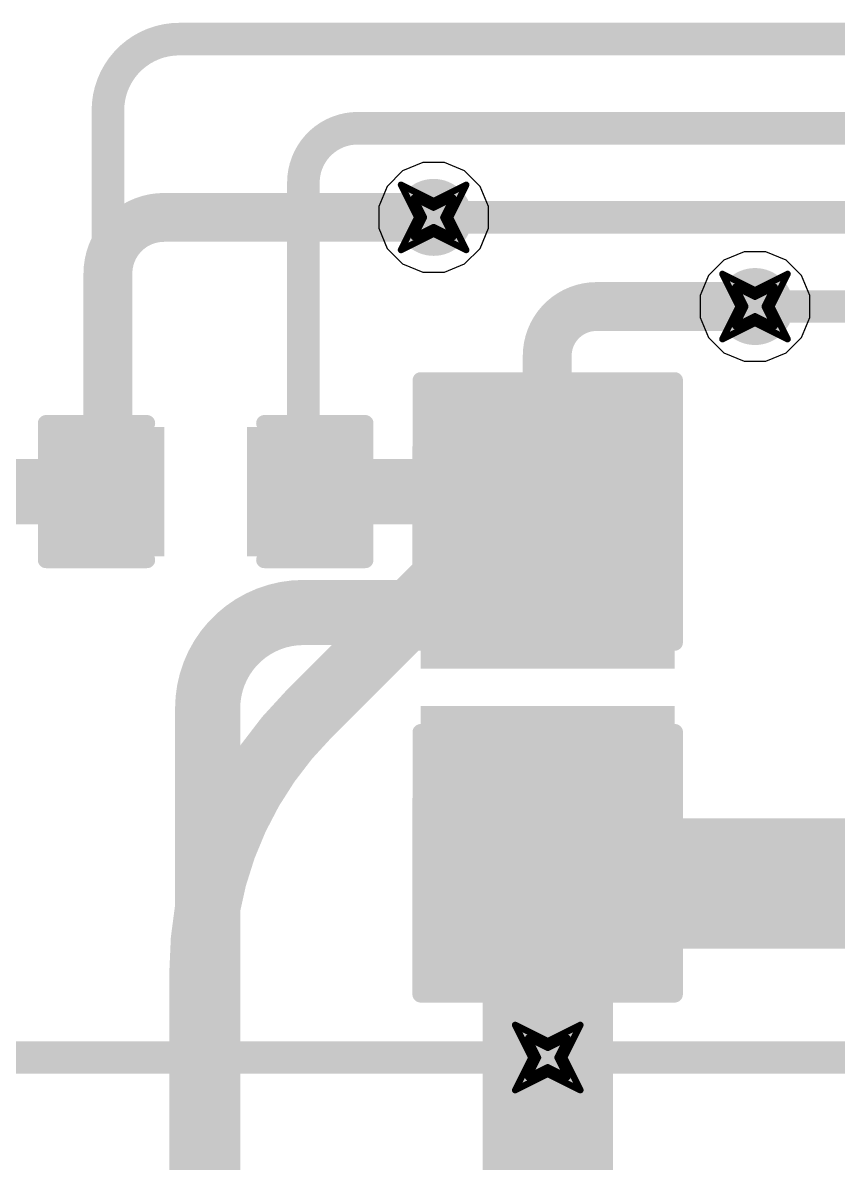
# Model space of a CAD drawing. Header units: inches. Extents: x -2 to 5376, y -4 to 5426.
# Drawn here: x 3.69 to 10.05, y 33.72 to 42.61 of the extents above; entities that cross this region are included whole.
import ezdxf

# ---------------------------------------------------------------- set-up
doc = ezdxf.new("R2010")
doc.units = ezdxf.units.IN
for name, color, linetype in [('Bottom Layer', 5, 'Continuous'), ('Bottom Overlay', 54, 'Continuous'), ('Bottom Paste', 16, 'Continuous'), ('Bottom Solder', 6, 'Continuous'), ('Drill Drawing', 1, 'Continuous'), ('Layer 1', 16, 'Continuous'), ('Layer 2', 76, 'Continuous'), ('Top Layer', 1, 'Continuous'), ('Top Overlay', 2, 'Continuous'), ('Top Paste', 8, 'Continuous'), ('Top Solder', 216, 'Continuous'), ('Via Holes', 16, 'Continuous')]:
    doc.layers.add(name, color=color, linetype=linetype)

# ---------------------------------------------------------------- blocks, each defined once
blk = doc.blocks.new('C___1206_317')
at = {"layer": 'Top Layer'}
for points in [[(-2.032, 0.889), (-0.508, 0.889), (-0.508, -0.889), (-2.032, -0.889)], [(0.508, 0.889), (2.032, 0.889), (2.032, -0.889), (0.508, -0.889)]]:
    blk.add_hatch(color=1, dxfattribs=at).paths.add_polyline_path(points)
at = {"layer": 'Top Paste'}
for points in [[(-2.032, 0.889), (-0.508, 0.889), (-0.508, -0.889), (-2.032, -0.889)], [(0.508, 0.889), (2.032, 0.889), (2.032, -0.889), (0.508, -0.889)]]:
    blk.add_hatch(color=8, dxfattribs=at).paths.add_polyline_path(points)
at = {"layer": 'Top Solder'}
for points in [[(-2.1336, 0.9906), (-0.4064, 0.9906), (-0.4064, -0.9906), (-2.1336, -0.9906)], [(0.4064, 0.9906), (2.1336, 0.9906), (2.1336, -0.9906), (0.4064, -0.9906)]]:
    blk.add_hatch(color=216, dxfattribs=at).paths.add_polyline_path(points)
at = {"layer": 'Top Overlay'}
for points in [[(-2.1336, 0.9906, 0.127, 0.127, 0), (-2.1336, -0.9906, 0.127, 0.127, 0)], [(-0.6096, 0.9906, 0.127, 0.127, 0), (-2.1336, 0.9906, 0.127, 0.127, 0)], [(2.1336, 0.9906, 0.127, 0.127, 0), (0.6096, 0.9906, 0.127, 0.127, 0)], [(2.1336, 0.9906, 0.127, 0.127, 0), (2.1336, -0.9906, 0.127, 0.127, 0)], [(-0.6096, -0.9906, 0.127, 0.127, 0), (-2.1336, -0.9906, 0.127, 0.127, 0)], [(0.6096, -0.9906, 0.127, 0.127, 0), (2.1336, -0.9906, 0.127, 0.127, 0)]]:
    blk.add_lwpolyline(points, format="xyseb", dxfattribs=at)
for points in [[(-2.1654, 0.9906, 0.0635, 0.0635, 1), (-2.1019, 0.9906, 0.0635, 0.0635, 1)], [(-2.1654, 0.9906, 0.0635, 0.0635, 1), (-2.1019, 0.9906, 0.0635, 0.0635, 1)], [(-0.6414, 0.9906, 0.0635, 0.0635, 1), (-0.5779, 0.9906, 0.0635, 0.0635, 1)], [(0.5778, 0.9906, 0.0635, 0.0635, 1), (0.6413, 0.9906, 0.0635, 0.0635, 1)], [(2.1018, 0.9906, 0.0635, 0.0635, 1), (2.1653, 0.9906, 0.0635, 0.0635, 1)], [(2.1018, 0.9906, 0.0635, 0.0635, 1), (2.1653, 0.9906, 0.0635, 0.0635, 1)], [(-2.1654, -0.9906, 0.0635, 0.0635, 1), (-2.1019, -0.9906, 0.0635, 0.0635, 1)], [(-2.1654, -0.9906, 0.0635, 0.0635, 1), (-2.1019, -0.9906, 0.0635, 0.0635, 1)], [(-0.6414, -0.9906, 0.0635, 0.0635, 1), (-0.5779, -0.9906, 0.0635, 0.0635, 1)], [(0.5778, -0.9906, 0.0635, 0.0635, 1), (0.6413, -0.9906, 0.0635, 0.0635, 1)], [(2.1018, -0.9906, 0.0635, 0.0635, 1), (2.1653, -0.9906, 0.0635, 0.0635, 1)], [(2.1018, -0.9906, 0.0635, 0.0635, 1), (2.1653, -0.9906, 0.0635, 0.0635, 1)]]:
    blk.add_lwpolyline(points, format="xyseb", close=True, dxfattribs=at)
blk = doc.blocks.new('C___0603_318')
at = {"layer": 'Top Layer'}
for points in [[(-0.381, 0.4445), (-0.381, -0.4445), (-1.143, -0.4445), (-1.143, 0.4445)], [(1.143, 0.4445), (1.143, -0.4445), (0.381, -0.4445), (0.381, 0.4445)]]:
    blk.add_hatch(color=1, dxfattribs=at).paths.add_polyline_path(points)
at = {"layer": 'Top Paste'}
for points in [[(-0.381, 0.4445), (-0.381, -0.4445), (-1.143, -0.4445), (-1.143, 0.4445)], [(1.143, 0.4445), (1.143, -0.4445), (0.381, -0.4445), (0.381, 0.4445)]]:
    blk.add_hatch(color=8, dxfattribs=at).paths.add_polyline_path(points)
at = {"layer": 'Top Solder'}
for points in [[(-0.321, 0.5045), (-0.321, -0.5045), (-1.203, -0.5045), (-1.203, 0.5045)], [(1.203, 0.5045), (1.203, -0.5045), (0.321, -0.5045), (0.321, 0.5045)]]:
    blk.add_hatch(color=216, dxfattribs=at).paths.add_polyline_path(points)
at = {"layer": 'Top Overlay'}
for points in [[(-0.4572, 0.5334, 0.127, 0.127, 0), (-1.2446, 0.5334, 0.127, 0.127, 0)], [(-1.2446, 0.5334, 0.127, 0.127, 0), (-1.2446, -0.5334, 0.127, 0.127, 0)], [(1.2446, 0.5334, 0.127, 0.127, 0), (0.4572, 0.5334, 0.127, 0.127, 0)], [(1.2446, 0.5334, 0.127, 0.127, 0), (1.2446, -0.5334, 0.127, 0.127, 0)], [(-0.4572, -0.5334, 0.127, 0.127, 0), (-1.2446, -0.5334, 0.127, 0.127, 0)], [(1.2446, -0.5334, 0.127, 0.127, 0), (0.4572, -0.5334, 0.127, 0.127, 0)]]:
    blk.add_lwpolyline(points, format="xyseb", dxfattribs=at)
for points in [[(-1.2764, 0.5334, 0.0635, 0.0635, 1), (-1.2129, 0.5334, 0.0635, 0.0635, 1)], [(-1.2764, 0.5334, 0.0635, 0.0635, 1), (-1.2129, 0.5334, 0.0635, 0.0635, 1)], [(-0.489, 0.5334, 0.0635, 0.0635, 1), (-0.4255, 0.5334, 0.0635, 0.0635, 1)], [(0.4254, 0.5334, 0.0635, 0.0635, 1), (0.4889, 0.5334, 0.0635, 0.0635, 1)], [(1.2128, 0.5334, 0.0635, 0.0635, 1), (1.2764, 0.5334, 0.0635, 0.0635, 1)], [(1.2128, 0.5334, 0.0635, 0.0635, 1), (1.2764, 0.5334, 0.0635, 0.0635, 1)], [(-1.2764, -0.5334, 0.0635, 0.0635, 1), (-1.2129, -0.5334, 0.0635, 0.0635, 1)], [(-1.2764, -0.5334, 0.0635, 0.0635, 1), (-1.2129, -0.5334, 0.0635, 0.0635, 1)], [(-0.489, -0.5334, 0.0635, 0.0635, 1), (-0.4255, -0.5334, 0.0635, 0.0635, 1)], [(0.4254, -0.5334, 0.0635, 0.0635, 1), (0.4889, -0.5334, 0.0635, 0.0635, 1)], [(1.2128, -0.5334, 0.0635, 0.0635, 1), (1.2764, -0.5334, 0.0635, 0.0635, 1)], [(1.2128, -0.5334, 0.0635, 0.0635, 1), (1.2764, -0.5334, 0.0635, 0.0635, 1)]]:
    blk.add_lwpolyline(points, format="xyseb", close=True, dxfattribs=at)
blk = doc.blocks.new('C___1206_B_320')
at = {"layer": 'Bottom Layer'}
for points in [[(-2.032, 0.889), (-0.508, 0.889), (-0.508, -0.889), (-2.032, -0.889)], [(0.508, 0.889), (2.032, 0.889), (2.032, -0.889), (0.508, -0.889)]]:
    blk.add_hatch(color=5, dxfattribs=at).paths.add_polyline_path(points)
at = {"layer": 'Bottom Paste'}
for points in [[(-2.032, 0.889), (-0.508, 0.889), (-0.508, -0.889), (-2.032, -0.889)], [(0.508, 0.889), (2.032, 0.889), (2.032, -0.889), (0.508, -0.889)]]:
    blk.add_hatch(color=16, dxfattribs=at).paths.add_polyline_path(points)
at = {"layer": 'Bottom Solder'}
for points in [[(-2.1336, 0.9906), (-0.4064, 0.9906), (-0.4064, -0.9906), (-2.1336, -0.9906)], [(0.4064, 0.9906), (2.1336, 0.9906), (2.1336, -0.9906), (0.4064, -0.9906)]]:
    blk.add_hatch(color=6, dxfattribs=at).paths.add_polyline_path(points)
at = {"layer": 'Bottom Overlay'}
for points in [[(-2.1336, 0.9906, 0.127, 0.127, 0), (-2.1336, -0.9906, 0.127, 0.127, 0)], [(-2.1336, 0.9906, 0.127, 0.127, 0), (-0.6096, 0.9906, 0.127, 0.127, 0)], [(0.6096, 0.9906, 0.127, 0.127, 0), (2.1336, 0.9906, 0.127, 0.127, 0)], [(2.1336, 0.9906, 0.127, 0.127, 0), (2.1336, -0.9906, 0.127, 0.127, 0)], [(-2.1336, -0.9906, 0.127, 0.127, 0), (-0.6096, -0.9906, 0.127, 0.127, 0)], [(0.6096, -0.9906, 0.127, 0.127, 0), (2.1336, -0.9906, 0.127, 0.127, 0)]]:
    blk.add_lwpolyline(points, format="xyseb", dxfattribs=at)
for points in [[(-2.1653, 0.9906, 0.0635, 0.0635, 1), (-2.1018, 0.9906, 0.0635, 0.0635, 1)], [(-2.1653, 0.9906, 0.0635, 0.0635, 1), (-2.1018, 0.9906, 0.0635, 0.0635, 1)], [(-0.6414, 0.9906, 0.0635, 0.0635, 1), (-0.5779, 0.9906, 0.0635, 0.0635, 1)], [(0.5778, 0.9906, 0.0635, 0.0635, 1), (0.6413, 0.9906, 0.0635, 0.0635, 1)], [(2.1018, 0.9906, 0.0635, 0.0635, 1), (2.1653, 0.9906, 0.0635, 0.0635, 1)], [(2.1018, 0.9906, 0.0635, 0.0635, 1), (2.1653, 0.9906, 0.0635, 0.0635, 1)], [(-2.1653, -0.9906, 0.0635, 0.0635, 1), (-2.1018, -0.9906, 0.0635, 0.0635, 1)], [(-2.1653, -0.9906, 0.0635, 0.0635, 1), (-2.1018, -0.9906, 0.0635, 0.0635, 1)], [(-0.6414, -0.9906, 0.0635, 0.0635, 1), (-0.5779, -0.9906, 0.0635, 0.0635, 1)], [(0.5778, -0.9906, 0.0635, 0.0635, 1), (0.6413, -0.9906, 0.0635, 0.0635, 1)], [(2.1018, -0.9906, 0.0635, 0.0635, 1), (2.1653, -0.9906, 0.0635, 0.0635, 1)], [(2.1018, -0.9906, 0.0635, 0.0635, 1), (2.1653, -0.9906, 0.0635, 0.0635, 1)]]:
    blk.add_lwpolyline(points, format="xyseb", close=True, dxfattribs=at)
blk = doc.blocks.new('C___0603_B_321')
at = {"layer": 'Bottom Layer'}
for points in [[(-1.143, -0.4445), (-1.143, 0.4445), (-0.381, 0.4445), (-0.381, -0.4445)], [(0.381, -0.4445), (0.381, 0.4445), (1.143, 0.4445), (1.143, -0.4445)]]:
    blk.add_hatch(color=5, dxfattribs=at).paths.add_polyline_path(points)
at = {"layer": 'Bottom Paste'}
for points in [[(-1.143, -0.4445), (-1.143, 0.4445), (-0.381, 0.4445), (-0.381, -0.4445)], [(0.381, -0.4445), (0.381, 0.4445), (1.143, 0.4445), (1.143, -0.4445)]]:
    blk.add_hatch(color=16, dxfattribs=at).paths.add_polyline_path(points)
at = {"layer": 'Bottom Solder'}
for points in [[(-1.203, -0.5045), (-1.203, 0.5045), (-0.321, 0.5045), (-0.321, -0.5045)], [(0.321, -0.5045), (0.321, 0.5045), (1.203, 0.5045), (1.203, -0.5045)]]:
    blk.add_hatch(color=6, dxfattribs=at).paths.add_polyline_path(points)
at = {"layer": 'Bottom Overlay'}
for points in [[(-1.2446, 0.5334, 0.127, 0.127, 0), (-1.2446, -0.5334, 0.127, 0.127, 0)], [(-0.4572, 0.5334, 0.127, 0.127, 0), (-1.2446, 0.5334, 0.127, 0.127, 0)], [(1.2446, 0.5334, 0.127, 0.127, 0), (0.4572, 0.5334, 0.127, 0.127, 0)], [(1.2446, 0.5334, 0.127, 0.127, 0), (1.2446, -0.5334, 0.127, 0.127, 0)], [(-0.4572, -0.5334, 0.127, 0.127, 0), (-1.2446, -0.5334, 0.127, 0.127, 0)], [(1.2446, -0.5334, 0.127, 0.127, 0), (0.4572, -0.5334, 0.127, 0.127, 0)]]:
    blk.add_lwpolyline(points, format="xyseb", dxfattribs=at)
for points in [[(-1.2764, 0.5334, 0.0635, 0.0635, 1), (-1.2128, 0.5334, 0.0635, 0.0635, 1)], [(-1.2764, 0.5334, 0.0635, 0.0635, 1), (-1.2128, 0.5334, 0.0635, 0.0635, 1)], [(-0.4889, 0.5334, 0.0635, 0.0635, 1), (-0.4254, 0.5334, 0.0635, 0.0635, 1)], [(0.4254, 0.5334, 0.0635, 0.0635, 1), (0.4889, 0.5334, 0.0635, 0.0635, 1)], [(1.2128, 0.5334, 0.0635, 0.0635, 1), (1.2764, 0.5334, 0.0635, 0.0635, 1)], [(1.2128, 0.5334, 0.0635, 0.0635, 1), (1.2764, 0.5334, 0.0635, 0.0635, 1)], [(-1.2764, -0.5334, 0.0635, 0.0635, 1), (-1.2128, -0.5334, 0.0635, 0.0635, 1)], [(-1.2764, -0.5334, 0.0635, 0.0635, 1), (-1.2128, -0.5334, 0.0635, 0.0635, 1)], [(-0.4889, -0.5334, 0.0635, 0.0635, 1), (-0.4254, -0.5334, 0.0635, 0.0635, 1)], [(0.4254, -0.5334, 0.0635, 0.0635, 1), (0.4889, -0.5334, 0.0635, 0.0635, 1)], [(1.2128, -0.5334, 0.0635, 0.0635, 1), (1.2764, -0.5334, 0.0635, 0.0635, 1)], [(1.2128, -0.5334, 0.0635, 0.0635, 1), (1.2764, -0.5334, 0.0635, 0.0635, 1)]]:
    blk.add_lwpolyline(points, format="xyseb", close=True, dxfattribs=at)

msp = doc.modelspace()

# ---------------------------------------------------------------- hatches: boundary and pattern name
at = {"layer": 'Bottom Layer'}
h = msp.add_hatch(color=5, dxfattribs=at)
edge = h.paths.add_edge_path()
edge.add_arc((6.8925, 41.0944), 0.3, 0, 360)
h = msp.add_hatch(color=5, dxfattribs=at)
edge = h.paths.add_edge_path()
edge.add_arc((9.398, 40.3994), 0.3, 0, 360)
h = msp.add_hatch(color=5, dxfattribs=at)
edge = h.paths.add_edge_path()
edge.add_arc((7.7823, 34.544), 0.3, 0, 360)
at = {"layer": 'Layer 1'}
h = msp.add_hatch(color=16, dxfattribs=at)
edge = h.paths.add_edge_path()
edge.add_arc((6.8925, 41.0944), 0.3, 0, 360)
h = msp.add_hatch(color=16, dxfattribs=at)
edge = h.paths.add_edge_path()
edge.add_arc((9.398, 40.3994), 0.3, 0, 360)
h = msp.add_hatch(color=16, dxfattribs=at)
edge = h.paths.add_edge_path()
edge.add_arc((7.7823, 34.544), 0.3, 0, 360)
at = {"layer": 'Layer 2'}
h = msp.add_hatch(color=76, dxfattribs=at)
edge = h.paths.add_edge_path()
edge.add_arc((6.8925, 41.0944), 0.3, 0, 360)
h = msp.add_hatch(color=76, dxfattribs=at)
edge = h.paths.add_edge_path()
edge.add_arc((9.398, 40.3994), 0.3, 0, 360)
h = msp.add_hatch(color=76, dxfattribs=at)
edge = h.paths.add_edge_path()
edge.add_arc((7.7823, 34.544), 0.3, 0, 360)
at = {"layer": 'Top Layer'}
h = msp.add_hatch(color=1, dxfattribs=at)
edge = h.paths.add_edge_path()
edge.add_arc((6.8925, 41.0944), 0.3, 0, 360)
h = msp.add_hatch(color=1, dxfattribs=at)
edge = h.paths.add_edge_path()
edge.add_arc((9.398, 40.3994), 0.3, 0, 360)
h = msp.add_hatch(color=1, dxfattribs=at)
edge = h.paths.add_edge_path()
edge.add_arc((7.7823, 34.544), 0.3, 0, 360)
at = {"layer": 'Via Holes'}
h = msp.add_hatch(color=7, dxfattribs=at)
edge = h.paths.add_edge_path()
edge.add_arc((6.8925, 41.0944), 0.15, 0, 360)
h = msp.add_hatch(color=7, dxfattribs=at)
edge = h.paths.add_edge_path()
edge.add_arc((9.398, 40.3994), 0.15, 0, 360)
h = msp.add_hatch(color=7, dxfattribs=at)
edge = h.paths.add_edge_path()
edge.add_arc((7.7823, 34.544), 0.15, 0, 360)

# ---------------------------------------------------------------- linework, layer by layer
at = {"layer": 'Bottom Layer'}
for points in [[(4.3533, 41.9286, 0.254, 0.254, -0.414214), (4.9092, 42.4845, 0.254, 0.254, 0)], [(4.9092, 42.4845, 0.254, 0.254, 0), (32.1744, 42.4845, 0.254, 0.254, 0)], [(4.3533, 38.9564, 0.254, 0.254, 0), (4.3533, 41.9286, 0.254, 0.254, 0)], [(5.8773, 41.366, 0.254, 0.254, -0.414214), (6.3007, 41.7895, 0.254, 0.254, 0)], [(6.3007, 41.7895, 0.254, 0.254, 0), (31.6456, 41.7895, 0.254, 0.254, 0)], [(5.8773, 38.9564, 0.254, 0.254, 0), (5.8773, 41.366, 0.254, 0.254, 0)], [(6.8925, 41.0944, 0.254, 0.254, 0), (31.0352, 41.0944, 0.254, 0.254, 0)], [(9.398, 40.3994, 0.254, 0.254, 0), (30.4962, 40.3994, 0.254, 0.254, 0)], [(5.8773, 38.9564, 0.508, 0.508, 0), (7.7571, 38.9564, 0.508, 0.508, 0)], [(2.4017, 38.9562, 0.508, 0.508, 0), (4.3531, 38.9562, 0.508, 0.508, 0)], [(4.3531, 38.9562, 0.254, 0.254, 0), (4.3533, 38.9564, 0.254, 0.254, 0)], [(7.7571, 38.9564, 0.254, 0.254, -0.016361), (7.7815, 38.9572, 0.254, 0.254, 0)], [(7.4456, 38.7757, 0.254, 0.254, 0), (7.518, 38.8481, 0.254, 0.254, 0)], [(7.518, 38.8481, 0.254, 0.254, 0), (7.5181, 38.8482, 0.254, 0.254, 0)], [(7.518, 38.8481, 0.254, 0.254, -0.000132), (7.5181, 38.8482, 0.254, 0.254, 0)], [(7.7815, 38.4399, 0.254, 0.254, -0.414214), (7.3555, 38.0139, 0.254, 0.254, 0)], [(5.1309, 37.2676, 0.508, 0.508, -0.414214), (5.8773, 38.0139, 0.508, 0.508, 0)], [(5.8773, 38.0139, 0.508, 0.508, 0), (7.3555, 38.0139, 0.508, 0.508, 0)], [(5.1309, 28.5348, 0.508, 0.508, 0), (5.1309, 37.2676, 0.508, 0.508, 0)], [(7.7815, 35.8999, 1.016, 1.016, 0), (12.1175, 35.8999, 1.016, 1.016, 0)], [(7.7823, 34.544, 1.016, 1.016, 0), (7.7823, 35.8991, 1.016, 1.016, 0)], [(7.7823, 32.5874, 1.016, 1.016, 0), (7.7823, 34.544, 1.016, 1.016, 0)]]:
    msp.add_lwpolyline(points, format="xyseb", dxfattribs=at)
for points in [[(4.8457, 42.4845, 0.127, 0.127, 1), (4.9727, 42.4845, 0.127, 0.127, 1)], [(4.8457, 42.4845, 0.127, 0.127, 1), (4.9727, 42.4845, 0.127, 0.127, 1)], [(4.2898, 41.9286, 0.127, 0.127, 1), (4.4168, 41.9286, 0.127, 0.127, 1)], [(4.2898, 41.9286, 0.127, 0.127, 1), (4.4168, 41.9286, 0.127, 0.127, 1)], [(6.2372, 41.7895, 0.127, 0.127, 1), (6.3642, 41.7895, 0.127, 0.127, 1)], [(6.2372, 41.7895, 0.127, 0.127, 1), (6.3642, 41.7895, 0.127, 0.127, 1)], [(5.8138, 41.366, 0.127, 0.127, 1), (5.9408, 41.366, 0.127, 0.127, 1)], [(5.8138, 41.366, 0.127, 0.127, 1), (5.9408, 41.366, 0.127, 0.127, 1)], [(6.829, 41.0944, 0.127, 0.127, 1), (6.956, 41.0944, 0.127, 0.127, 1)], [(9.3345, 40.3994, 0.127, 0.127, 1), (9.4615, 40.3994, 0.127, 0.127, 1)], [(5.7503, 38.9564, 0.254, 0.254, 1), (6.0043, 38.9564, 0.254, 0.254, 1)], [(7.6301, 38.9564, 0.254, 0.254, 1), (7.8841, 38.9564, 0.254, 0.254, 1)], [(4.2261, 38.9562, 0.254, 0.254, 1), (4.4801, 38.9562, 0.254, 0.254, 1)], [(4.2896, 38.9562, 0.127, 0.127, 1), (4.4166, 38.9562, 0.127, 0.127, 1)], [(4.2898, 38.9564, 0.127, 0.127, 1), (4.4168, 38.9564, 0.127, 0.127, 1)], [(4.2898, 38.9564, 0.127, 0.127, 1), (4.4168, 38.9564, 0.127, 0.127, 1)], [(5.8138, 38.9564, 0.127, 0.127, 1), (5.9408, 38.9564, 0.127, 0.127, 1)], [(7.6936, 38.9564, 0.127, 0.127, 1), (7.8206, 38.9564, 0.127, 0.127, 1)], [(7.718, 38.9572, 0.127, 0.127, 1), (7.845, 38.9572, 0.127, 0.127, 1)], [(7.4545, 38.8481, 0.127, 0.127, 1), (7.5815, 38.8481, 0.127, 0.127, 1)], [(7.4545, 38.8481, 0.127, 0.127, 1), (7.5815, 38.8481, 0.127, 0.127, 1)], [(7.4545, 38.8481, 0.127, 0.127, 1), (7.5815, 38.8481, 0.127, 0.127, 1)], [(7.4546, 38.8482, 0.127, 0.127, 1), (7.5816, 38.8482, 0.127, 0.127, 1)], [(7.4546, 38.8482, 0.127, 0.127, 1), (7.5816, 38.8482, 0.127, 0.127, 1)], [(7.3821, 38.7757, 0.127, 0.127, 1), (7.5091, 38.7757, 0.127, 0.127, 1)], [(7.718, 38.4399, 0.127, 0.127, 1), (7.845, 38.4399, 0.127, 0.127, 1)], [(5.7503, 38.0139, 0.254, 0.254, 1), (6.0043, 38.0139, 0.254, 0.254, 1)], [(5.7503, 38.0139, 0.254, 0.254, 1), (6.0043, 38.0139, 0.254, 0.254, 1)], [(7.2285, 38.0139, 0.254, 0.254, 1), (7.4825, 38.0139, 0.254, 0.254, 1)], [(7.292, 38.0139, 0.127, 0.127, 1), (7.419, 38.0139, 0.127, 0.127, 1)], [(5.0039, 37.2676, 0.254, 0.254, 1), (5.2579, 37.2676, 0.254, 0.254, 1)], [(5.0039, 37.2676, 0.254, 0.254, 1), (5.2579, 37.2676, 0.254, 0.254, 1)], [(7.5275, 35.8999, 0.508, 0.508, 1), (8.0355, 35.8999, 0.508, 0.508, 1)], [(7.5283, 35.8991, 0.508, 0.508, 1), (8.0363, 35.8991, 0.508, 0.508, 1)], [(7.5283, 34.544, 0.508, 0.508, 1), (8.0363, 34.544, 0.508, 0.508, 1)], [(7.5283, 34.544, 0.508, 0.508, 1), (8.0363, 34.544, 0.508, 0.508, 1)]]:
    msp.add_lwpolyline(points, format="xyseb", close=True, dxfattribs=at)
at = {"layer": 'Drill Drawing'}
for points in [[(6.6385, 41.3484, 0.0508, 0.0508, 0), (6.8925, 41.2214, 0.0508, 0.0508, 0)], [(6.6385, 41.3484, 0.0508, 0.0508, 0), (6.7655, 41.0944, 0.0508, 0.0508, 0)], [(6.8925, 41.2214, 0.0508, 0.0508, 0), (7.1465, 41.3484, 0.0508, 0.0508, 0)], [(7.0195, 41.0944, 0.0508, 0.0508, 0), (7.1465, 41.3484, 0.0508, 0.0508, 0)], [(6.7401, 41.2468, 0.0508, 0.0508, 0), (6.8925, 41.1706, 0.0508, 0.0508, 0)], [(6.7401, 41.2468, 0.0508, 0.0508, 0), (6.8163, 41.0944, 0.0508, 0.0508, 0)], [(6.8925, 41.1706, 0.0508, 0.0508, 0), (7.0449, 41.2468, 0.0508, 0.0508, 0)], [(6.9687, 41.0944, 0.0508, 0.0508, 0), (7.0449, 41.2468, 0.0508, 0.0508, 0)], [(6.6385, 40.8404, 0.0508, 0.0508, 0), (6.7655, 41.0944, 0.0508, 0.0508, 0)], [(6.7401, 40.942, 0.0508, 0.0508, 0), (6.8163, 41.0944, 0.0508, 0.0508, 0)], [(6.9687, 41.0944, 0.0508, 0.0508, 0), (7.0449, 40.942, 0.0508, 0.0508, 0)], [(7.0195, 41.0944, 0.0508, 0.0508, 0), (7.1465, 40.8404, 0.0508, 0.0508, 0)], [(6.6385, 40.8404, 0.0508, 0.0508, 0), (6.8925, 40.9674, 0.0508, 0.0508, 0)], [(6.7401, 40.942, 0.0508, 0.0508, 0), (6.8925, 41.0182, 0.0508, 0.0508, 0)], [(6.8925, 41.0182, 0.0508, 0.0508, 0), (7.0449, 40.942, 0.0508, 0.0508, 0)], [(6.8925, 40.9674, 0.0508, 0.0508, 0), (7.1465, 40.8404, 0.0508, 0.0508, 0)], [(9.144, 40.6534, 0.0508, 0.0508, 0), (9.398, 40.5264, 0.0508, 0.0508, 0)], [(9.144, 40.6534, 0.0508, 0.0508, 0), (9.271, 40.3994, 0.0508, 0.0508, 0)], [(9.398, 40.5264, 0.0508, 0.0508, 0), (9.652, 40.6534, 0.0508, 0.0508, 0)], [(9.525, 40.3994, 0.0508, 0.0508, 0), (9.652, 40.6534, 0.0508, 0.0508, 0)], [(9.2456, 40.5518, 0.0508, 0.0508, 0), (9.398, 40.4756, 0.0508, 0.0508, 0)], [(9.2456, 40.5518, 0.0508, 0.0508, 0), (9.3218, 40.3994, 0.0508, 0.0508, 0)], [(9.398, 40.4756, 0.0508, 0.0508, 0), (9.5504, 40.5518, 0.0508, 0.0508, 0)], [(9.4742, 40.3994, 0.0508, 0.0508, 0), (9.5504, 40.5518, 0.0508, 0.0508, 0)], [(9.144, 40.1454, 0.0508, 0.0508, 0), (9.271, 40.3994, 0.0508, 0.0508, 0)], [(9.2456, 40.247, 0.0508, 0.0508, 0), (9.3218, 40.3994, 0.0508, 0.0508, 0)], [(9.4742, 40.3994, 0.0508, 0.0508, 0), (9.5504, 40.247, 0.0508, 0.0508, 0)], [(9.525, 40.3994, 0.0508, 0.0508, 0), (9.652, 40.1454, 0.0508, 0.0508, 0)], [(9.144, 40.1454, 0.0508, 0.0508, 0), (9.398, 40.2724, 0.0508, 0.0508, 0)], [(9.2456, 40.247, 0.0508, 0.0508, 0), (9.398, 40.3232, 0.0508, 0.0508, 0)], [(9.398, 40.3232, 0.0508, 0.0508, 0), (9.5504, 40.247, 0.0508, 0.0508, 0)], [(9.398, 40.2724, 0.0508, 0.0508, 0), (9.652, 40.1454, 0.0508, 0.0508, 0)], [(7.5283, 34.798, 0.0508, 0.0508, 0), (7.7823, 34.671, 0.0508, 0.0508, 0)], [(7.5283, 34.798, 0.0508, 0.0508, 0), (7.6553, 34.544, 0.0508, 0.0508, 0)], [(7.7823, 34.671, 0.0508, 0.0508, 0), (8.0363, 34.798, 0.0508, 0.0508, 0)], [(7.9093, 34.544, 0.0508, 0.0508, 0), (8.0363, 34.798, 0.0508, 0.0508, 0)], [(7.6299, 34.6964, 0.0508, 0.0508, 0), (7.7823, 34.6202, 0.0508, 0.0508, 0)], [(7.6299, 34.6964, 0.0508, 0.0508, 0), (7.7061, 34.544, 0.0508, 0.0508, 0)], [(7.7823, 34.6202, 0.0508, 0.0508, 0), (7.9347, 34.6964, 0.0508, 0.0508, 0)], [(7.8585, 34.544, 0.0508, 0.0508, 0), (7.9347, 34.6964, 0.0508, 0.0508, 0)], [(7.5283, 34.29, 0.0508, 0.0508, 0), (7.6553, 34.544, 0.0508, 0.0508, 0)], [(7.6299, 34.3916, 0.0508, 0.0508, 0), (7.7061, 34.544, 0.0508, 0.0508, 0)], [(7.8585, 34.544, 0.0508, 0.0508, 0), (7.9347, 34.3916, 0.0508, 0.0508, 0)], [(7.9093, 34.544, 0.0508, 0.0508, 0), (8.0363, 34.29, 0.0508, 0.0508, 0)], [(7.5283, 34.29, 0.0508, 0.0508, 0), (7.7823, 34.417, 0.0508, 0.0508, 0)], [(7.6299, 34.3916, 0.0508, 0.0508, 0), (7.7823, 34.4678, 0.0508, 0.0508, 0)], [(7.7823, 34.4678, 0.0508, 0.0508, 0), (7.9347, 34.3916, 0.0508, 0.0508, 0)], [(7.7823, 34.417, 0.0508, 0.0508, 0), (8.0363, 34.29, 0.0508, 0.0508, 0)]]:
    msp.add_lwpolyline(points, format="xyseb", dxfattribs=at)
for points in [[(6.6258, 41.3484, 0.0254, 0.0254, 1), (6.6512, 41.3484, 0.0254, 0.0254, 1)], [(6.6258, 41.3484, 0.0254, 0.0254, 1), (6.6512, 41.3484, 0.0254, 0.0254, 1)], [(7.1338, 41.3484, 0.0254, 0.0254, 1), (7.1592, 41.3484, 0.0254, 0.0254, 1)], [(7.1338, 41.3484, 0.0254, 0.0254, 1), (7.1592, 41.3484, 0.0254, 0.0254, 1)], [(6.7274, 41.2468, 0.0254, 0.0254, 1), (6.7528, 41.2468, 0.0254, 0.0254, 1)], [(6.7274, 41.2468, 0.0254, 0.0254, 1), (6.7528, 41.2468, 0.0254, 0.0254, 1)], [(7.0322, 41.2468, 0.0254, 0.0254, 1), (7.0576, 41.2468, 0.0254, 0.0254, 1)], [(7.0322, 41.2468, 0.0254, 0.0254, 1), (7.0576, 41.2468, 0.0254, 0.0254, 1)], [(6.8798, 41.2214, 0.0254, 0.0254, 1), (6.9052, 41.2214, 0.0254, 0.0254, 1)], [(6.8798, 41.2214, 0.0254, 0.0254, 1), (6.9052, 41.2214, 0.0254, 0.0254, 1)], [(6.8798, 41.1706, 0.0254, 0.0254, 1), (6.9052, 41.1706, 0.0254, 0.0254, 1)], [(6.8798, 41.1706, 0.0254, 0.0254, 1), (6.9052, 41.1706, 0.0254, 0.0254, 1)], [(6.7528, 41.0944, 0.0254, 0.0254, 1), (6.7782, 41.0944, 0.0254, 0.0254, 1)], [(6.7528, 41.0944, 0.0254, 0.0254, 1), (6.7782, 41.0944, 0.0254, 0.0254, 1)], [(6.8036, 41.0944, 0.0254, 0.0254, 1), (6.829, 41.0944, 0.0254, 0.0254, 1)], [(6.8036, 41.0944, 0.0254, 0.0254, 1), (6.829, 41.0944, 0.0254, 0.0254, 1)], [(6.956, 41.0944, 0.0254, 0.0254, 1), (6.9814, 41.0944, 0.0254, 0.0254, 1)], [(6.956, 41.0944, 0.0254, 0.0254, 1), (6.9814, 41.0944, 0.0254, 0.0254, 1)], [(7.0068, 41.0944, 0.0254, 0.0254, 1), (7.0322, 41.0944, 0.0254, 0.0254, 1)], [(7.0068, 41.0944, 0.0254, 0.0254, 1), (7.0322, 41.0944, 0.0254, 0.0254, 1)], [(6.8798, 41.0182, 0.0254, 0.0254, 1), (6.9052, 41.0182, 0.0254, 0.0254, 1)], [(6.8798, 41.0182, 0.0254, 0.0254, 1), (6.9052, 41.0182, 0.0254, 0.0254, 1)], [(6.8798, 40.9674, 0.0254, 0.0254, 1), (6.9052, 40.9674, 0.0254, 0.0254, 1)], [(6.8798, 40.9674, 0.0254, 0.0254, 1), (6.9052, 40.9674, 0.0254, 0.0254, 1)], [(6.7274, 40.942, 0.0254, 0.0254, 1), (6.7528, 40.942, 0.0254, 0.0254, 1)], [(6.7274, 40.942, 0.0254, 0.0254, 1), (6.7528, 40.942, 0.0254, 0.0254, 1)], [(7.0322, 40.942, 0.0254, 0.0254, 1), (7.0576, 40.942, 0.0254, 0.0254, 1)], [(7.0322, 40.942, 0.0254, 0.0254, 1), (7.0576, 40.942, 0.0254, 0.0254, 1)], [(6.6258, 40.8404, 0.0254, 0.0254, 1), (6.6512, 40.8404, 0.0254, 0.0254, 1)], [(6.6258, 40.8404, 0.0254, 0.0254, 1), (6.6512, 40.8404, 0.0254, 0.0254, 1)], [(7.1338, 40.8404, 0.0254, 0.0254, 1), (7.1592, 40.8404, 0.0254, 0.0254, 1)], [(7.1338, 40.8404, 0.0254, 0.0254, 1), (7.1592, 40.8404, 0.0254, 0.0254, 1)], [(9.1313, 40.6534, 0.0254, 0.0254, 1), (9.1567, 40.6534, 0.0254, 0.0254, 1)], [(9.1313, 40.6534, 0.0254, 0.0254, 1), (9.1567, 40.6534, 0.0254, 0.0254, 1)], [(9.6393, 40.6534, 0.0254, 0.0254, 1), (9.6647, 40.6534, 0.0254, 0.0254, 1)], [(9.6393, 40.6534, 0.0254, 0.0254, 1), (9.6647, 40.6534, 0.0254, 0.0254, 1)], [(9.2329, 40.5518, 0.0254, 0.0254, 1), (9.2583, 40.5518, 0.0254, 0.0254, 1)], [(9.2329, 40.5518, 0.0254, 0.0254, 1), (9.2583, 40.5518, 0.0254, 0.0254, 1)], [(9.3853, 40.5264, 0.0254, 0.0254, 1), (9.4107, 40.5264, 0.0254, 0.0254, 1)], [(9.3853, 40.5264, 0.0254, 0.0254, 1), (9.4107, 40.5264, 0.0254, 0.0254, 1)], [(9.5377, 40.5518, 0.0254, 0.0254, 1), (9.5631, 40.5518, 0.0254, 0.0254, 1)], [(9.5377, 40.5518, 0.0254, 0.0254, 1), (9.5631, 40.5518, 0.0254, 0.0254, 1)], [(9.3853, 40.4756, 0.0254, 0.0254, 1), (9.4107, 40.4756, 0.0254, 0.0254, 1)], [(9.3853, 40.4756, 0.0254, 0.0254, 1), (9.4107, 40.4756, 0.0254, 0.0254, 1)], [(9.2583, 40.3994, 0.0254, 0.0254, 1), (9.2837, 40.3994, 0.0254, 0.0254, 1)], [(9.2583, 40.3994, 0.0254, 0.0254, 1), (9.2837, 40.3994, 0.0254, 0.0254, 1)], [(9.3091, 40.3994, 0.0254, 0.0254, 1), (9.3345, 40.3994, 0.0254, 0.0254, 1)], [(9.3091, 40.3994, 0.0254, 0.0254, 1), (9.3345, 40.3994, 0.0254, 0.0254, 1)], [(9.4615, 40.3994, 0.0254, 0.0254, 1), (9.4869, 40.3994, 0.0254, 0.0254, 1)], [(9.4615, 40.3994, 0.0254, 0.0254, 1), (9.4869, 40.3994, 0.0254, 0.0254, 1)], [(9.5123, 40.3994, 0.0254, 0.0254, 1), (9.5377, 40.3994, 0.0254, 0.0254, 1)], [(9.5123, 40.3994, 0.0254, 0.0254, 1), (9.5377, 40.3994, 0.0254, 0.0254, 1)], [(9.3853, 40.3232, 0.0254, 0.0254, 1), (9.4107, 40.3232, 0.0254, 0.0254, 1)], [(9.3853, 40.3232, 0.0254, 0.0254, 1), (9.4107, 40.3232, 0.0254, 0.0254, 1)], [(9.3853, 40.2724, 0.0254, 0.0254, 1), (9.4107, 40.2724, 0.0254, 0.0254, 1)], [(9.3853, 40.2724, 0.0254, 0.0254, 1), (9.4107, 40.2724, 0.0254, 0.0254, 1)], [(9.2329, 40.247, 0.0254, 0.0254, 1), (9.2583, 40.247, 0.0254, 0.0254, 1)], [(9.2329, 40.247, 0.0254, 0.0254, 1), (9.2583, 40.247, 0.0254, 0.0254, 1)], [(9.5377, 40.247, 0.0254, 0.0254, 1), (9.5631, 40.247, 0.0254, 0.0254, 1)], [(9.5377, 40.247, 0.0254, 0.0254, 1), (9.5631, 40.247, 0.0254, 0.0254, 1)], [(9.1313, 40.1454, 0.0254, 0.0254, 1), (9.1567, 40.1454, 0.0254, 0.0254, 1)], [(9.1313, 40.1454, 0.0254, 0.0254, 1), (9.1567, 40.1454, 0.0254, 0.0254, 1)], [(9.6393, 40.1454, 0.0254, 0.0254, 1), (9.6647, 40.1454, 0.0254, 0.0254, 1)], [(9.6393, 40.1454, 0.0254, 0.0254, 1), (9.6647, 40.1454, 0.0254, 0.0254, 1)], [(7.5156, 34.798, 0.0254, 0.0254, 1), (7.541, 34.798, 0.0254, 0.0254, 1)], [(7.5156, 34.798, 0.0254, 0.0254, 1), (7.541, 34.798, 0.0254, 0.0254, 1)], [(8.0236, 34.798, 0.0254, 0.0254, 1), (8.049, 34.798, 0.0254, 0.0254, 1)], [(8.0236, 34.798, 0.0254, 0.0254, 1), (8.049, 34.798, 0.0254, 0.0254, 1)], [(7.6172, 34.6964, 0.0254, 0.0254, 1), (7.6426, 34.6964, 0.0254, 0.0254, 1)], [(7.6172, 34.6964, 0.0254, 0.0254, 1), (7.6426, 34.6964, 0.0254, 0.0254, 1)], [(7.7696, 34.671, 0.0254, 0.0254, 1), (7.795, 34.671, 0.0254, 0.0254, 1)], [(7.7696, 34.671, 0.0254, 0.0254, 1), (7.795, 34.671, 0.0254, 0.0254, 1)], [(7.922, 34.6964, 0.0254, 0.0254, 1), (7.9474, 34.6964, 0.0254, 0.0254, 1)], [(7.922, 34.6964, 0.0254, 0.0254, 1), (7.9474, 34.6964, 0.0254, 0.0254, 1)], [(7.7696, 34.6202, 0.0254, 0.0254, 1), (7.795, 34.6202, 0.0254, 0.0254, 1)], [(7.7696, 34.6202, 0.0254, 0.0254, 1), (7.795, 34.6202, 0.0254, 0.0254, 1)], [(7.6426, 34.544, 0.0254, 0.0254, 1), (7.668, 34.544, 0.0254, 0.0254, 1)], [(7.6426, 34.544, 0.0254, 0.0254, 1), (7.668, 34.544, 0.0254, 0.0254, 1)], [(7.6934, 34.544, 0.0254, 0.0254, 1), (7.7188, 34.544, 0.0254, 0.0254, 1)], [(7.6934, 34.544, 0.0254, 0.0254, 1), (7.7188, 34.544, 0.0254, 0.0254, 1)], [(7.8458, 34.544, 0.0254, 0.0254, 1), (7.8712, 34.544, 0.0254, 0.0254, 1)], [(7.8458, 34.544, 0.0254, 0.0254, 1), (7.8712, 34.544, 0.0254, 0.0254, 1)], [(7.8966, 34.544, 0.0254, 0.0254, 1), (7.922, 34.544, 0.0254, 0.0254, 1)], [(7.8966, 34.544, 0.0254, 0.0254, 1), (7.922, 34.544, 0.0254, 0.0254, 1)], [(7.6172, 34.3916, 0.0254, 0.0254, 1), (7.6426, 34.3916, 0.0254, 0.0254, 1)], [(7.6172, 34.3916, 0.0254, 0.0254, 1), (7.6426, 34.3916, 0.0254, 0.0254, 1)], [(7.7696, 34.4678, 0.0254, 0.0254, 1), (7.795, 34.4678, 0.0254, 0.0254, 1)], [(7.7696, 34.4678, 0.0254, 0.0254, 1), (7.795, 34.4678, 0.0254, 0.0254, 1)], [(7.7696, 34.417, 0.0254, 0.0254, 1), (7.795, 34.417, 0.0254, 0.0254, 1)], [(7.7696, 34.417, 0.0254, 0.0254, 1), (7.795, 34.417, 0.0254, 0.0254, 1)], [(7.922, 34.3916, 0.0254, 0.0254, 1), (7.9474, 34.3916, 0.0254, 0.0254, 1)], [(7.922, 34.3916, 0.0254, 0.0254, 1), (7.9474, 34.3916, 0.0254, 0.0254, 1)], [(7.5156, 34.29, 0.0254, 0.0254, 1), (7.541, 34.29, 0.0254, 0.0254, 1)], [(7.5156, 34.29, 0.0254, 0.0254, 1), (7.541, 34.29, 0.0254, 0.0254, 1)], [(8.0236, 34.29, 0.0254, 0.0254, 1), (8.049, 34.29, 0.0254, 0.0254, 1)], [(8.0236, 34.29, 0.0254, 0.0254, 1), (8.049, 34.29, 0.0254, 0.0254, 1)]]:
    msp.add_lwpolyline(points, format="xyseb", close=True, dxfattribs=at)
at = {"layer": 'Layer 1'}
for p, q in [((6.6506, 41.4564), (6.5305, 41.3363)), ((6.8075, 41.5214), (6.6506, 41.4564)), ((6.9774, 41.5214), (6.8075, 41.5214)), ((7.1343, 41.4564), (6.9774, 41.5214)), ((7.2545, 41.3363), (7.1343, 41.4564)), ((6.5305, 41.3363), (6.4655, 41.1794)), ((7.3195, 41.1794), (7.2545, 41.3363)), ((6.4655, 41.1794), (6.4655, 41.0095)), ((7.3195, 41.0095), (7.3195, 41.1794)), ((6.4655, 41.0095), (6.5305, 40.8526)), ((7.2545, 40.8526), (7.3195, 41.0095)), ((6.5305, 40.8526), (6.6506, 40.7324)), ((7.1343, 40.7324), (7.2545, 40.8526)), ((9.3131, 40.8264), (9.1561, 40.7614)), ((9.4829, 40.8264), (9.3131, 40.8264)), ((9.6399, 40.7614), (9.4829, 40.8264)), ((6.6506, 40.7324), (6.8075, 40.6674)), ((6.9774, 40.6674), (7.1343, 40.7324)), ((9.1561, 40.7614), (9.036, 40.6413)), ((9.76, 40.6413), (9.6399, 40.7614)), ((6.8075, 40.6674), (6.9774, 40.6674)), ((9.036, 40.6413), (8.971, 40.4843)), ((9.825, 40.4843), (9.76, 40.6413)), ((8.971, 40.4843), (8.971, 40.3145)), ((9.825, 40.3145), (9.825, 40.4843)), ((8.971, 40.3145), (9.036, 40.1575)), ((9.76, 40.1575), (9.825, 40.3145)), ((9.036, 40.1575), (9.1561, 40.0374)), ((9.6399, 40.0374), (9.76, 40.1575)), ((9.1561, 40.0374), (9.3131, 39.9724)), ((9.4829, 39.9724), (9.6399, 40.0374)), ((9.3131, 39.9724), (9.4829, 39.9724))]:
    msp.add_line(p, q, dxfattribs=at)
for points in [[(2.4483, 34.544, 0.254, 0.254, 0), (7.7823, 34.544, 0.254, 0.254, 0)], [(7.7823, 34.544, 0.254, 0.254, 0), (15.3147, 34.544, 0.254, 0.254, 0)]]:
    msp.add_lwpolyline(points, format="xyseb", dxfattribs=at)
msp.add_lwpolyline([(7.7188, 34.544, 0.127, 0.127, 1), (7.8458, 34.544, 0.127, 0.127, 1)], format="xyseb", close=True, dxfattribs=at)
msp.add_lwpolyline([(7.7188, 34.544, 0.127, 0.127, 1), (7.8458, 34.544, 0.127, 0.127, 1)], format="xyseb", close=True, dxfattribs=at)
at = {"layer": 'Layer 2'}
for p, q in [((6.6506, 41.4564), (6.5305, 41.3363)), ((6.8075, 41.5214), (6.6506, 41.4564)), ((6.9774, 41.5214), (6.8075, 41.5214)), ((7.1343, 41.4564), (6.9774, 41.5214)), ((7.2545, 41.3363), (7.1343, 41.4564)), ((6.5305, 41.3363), (6.4655, 41.1794)), ((7.3195, 41.1794), (7.2545, 41.3363)), ((6.4655, 41.1794), (6.4655, 41.0095)), ((7.3195, 41.0095), (7.3195, 41.1794)), ((6.4655, 41.0095), (6.5305, 40.8526)), ((7.2545, 40.8526), (7.3195, 41.0095)), ((6.5305, 40.8526), (6.6506, 40.7324)), ((7.1343, 40.7324), (7.2545, 40.8526)), ((9.3131, 40.8264), (9.1561, 40.7614)), ((9.4829, 40.8264), (9.3131, 40.8264)), ((9.6399, 40.7614), (9.4829, 40.8264)), ((6.6506, 40.7324), (6.8075, 40.6674)), ((6.9774, 40.6674), (7.1343, 40.7324)), ((9.1561, 40.7614), (9.036, 40.6413)), ((9.76, 40.6413), (9.6399, 40.7614)), ((6.8075, 40.6674), (6.9774, 40.6674)), ((9.036, 40.6413), (8.971, 40.4843)), ((9.825, 40.4843), (9.76, 40.6413)), ((8.971, 40.4843), (8.971, 40.3145)), ((9.825, 40.3145), (9.825, 40.4843)), ((8.971, 40.3145), (9.036, 40.1575)), ((9.76, 40.1575), (9.825, 40.3145)), ((9.036, 40.1575), (9.1561, 40.0374)), ((9.6399, 40.0374), (9.76, 40.1575)), ((9.1561, 40.0374), (9.3131, 39.9724)), ((9.4829, 39.9724), (9.6399, 40.0374)), ((9.3131, 39.9724), (9.4829, 39.9724))]:
    msp.add_line(p, q, dxfattribs=at)
at = {"layer": 'Top Layer'}
for points in [[(4.3533, 40.6571, 0.381, 0.381, -0.414214), (4.7907, 41.0944, 0.381, 0.381, 0)], [(4.7907, 41.0944, 0.381, 0.381, 0), (6.8925, 41.0944, 0.381, 0.381, 0)], [(4.3533, 38.9564, 0.381, 0.381, 0), (4.3533, 40.6571, 0.381, 0.381, 0)], [(7.7781, 40.0149, 0.381, 0.381, -0.414214), (8.1626, 40.3994, 0.381, 0.381, 0)], [(8.1626, 40.3994, 0.381, 0.381, 0), (9.398, 40.3994, 0.381, 0.381, 0)], [(7.7781, 38.9605, 0.381, 0.381, 0), (7.7781, 40.0149, 0.381, 0.381, 0)], [(2.4485, 38.9564, 0.508, 0.508, 0), (4.3533, 38.9564, 0.508, 0.508, 0)], [(5.8773, 38.9564, 0.508, 0.508, 0), (7.6511, 38.9564, 0.508, 0.508, 0)], [(7.0203, 38.3255, 0.508, 0.508, 0), (7.6511, 38.9564, 0.508, 0.508, 0)], [(7.6511, 38.9564, 0.508, 0.508, 0), (7.6553, 38.9605, 0.508, 0.508, 0)], [(7.6553, 38.9605, 0.508, 0.508, 0), (7.7781, 38.9605, 0.508, 0.508, 0)], [(7.7781, 38.9605, 0.381, 0.381, 0), (7.7823, 38.9605, 0.381, 0.381, 0)], [(5.9171, 37.2185, 0.508, 0.508, 0), (7.0203, 38.3216, 0.508, 0.508, 0)], [(7.0203, 38.3216, 0.508, 0.508, 0), (7.0203, 38.3255, 0.508, 0.508, 0)], [(5.0861, 35.2123, 0.508, 0.508, -0.198913), (5.9171, 37.2185, 0.508, 0.508, 0)], [(7.6553, 36.2935, 1.016, 1.016, -0.414214), (7.7823, 36.4205, 1.016, 1.016, 0)], [(7.7823, 34.544, 1.016, 1.016, 0), (7.7823, 36.2935, 1.016, 1.016, 0)], [(5.0861, 28.3512, 0.508, 0.508, 0), (5.0861, 35.2123, 0.508, 0.508, 0)], [(7.7823, 32.5361, 1.016, 1.016, 0), (7.7823, 34.544, 1.016, 1.016, 0)]]:
    msp.add_lwpolyline(points, format="xyseb", dxfattribs=at)
for points in [[(4.6954, 41.0944, 0.1905, 0.1905, 1), (4.8859, 41.0944, 0.1905, 0.1905, 1)], [(4.6954, 41.0944, 0.1905, 0.1905, 1), (4.8859, 41.0944, 0.1905, 0.1905, 1)], [(6.7972, 41.0944, 0.1905, 0.1905, 1), (6.9877, 41.0944, 0.1905, 0.1905, 1)], [(4.258, 40.6571, 0.1905, 0.1905, 1), (4.4485, 40.6571, 0.1905, 0.1905, 1)], [(4.258, 40.6571, 0.1905, 0.1905, 1), (4.4485, 40.6571, 0.1905, 0.1905, 1)], [(8.0673, 40.3994, 0.1905, 0.1905, 1), (8.2578, 40.3994, 0.1905, 0.1905, 1)], [(8.0673, 40.3994, 0.1905, 0.1905, 1), (8.2578, 40.3994, 0.1905, 0.1905, 1)], [(9.3027, 40.3994, 0.1905, 0.1905, 1), (9.4932, 40.3994, 0.1905, 0.1905, 1)], [(7.6829, 40.0149, 0.1905, 0.1905, 1), (7.8734, 40.0149, 0.1905, 0.1905, 1)], [(7.6829, 40.0149, 0.1905, 0.1905, 1), (7.8734, 40.0149, 0.1905, 0.1905, 1)], [(4.2263, 38.9564, 0.254, 0.254, 1), (4.4803, 38.9564, 0.254, 0.254, 1)], [(5.7503, 38.9564, 0.254, 0.254, 1), (6.0043, 38.9564, 0.254, 0.254, 1)], [(7.5241, 38.9564, 0.254, 0.254, 1), (7.7781, 38.9564, 0.254, 0.254, 1)], [(7.5241, 38.9564, 0.254, 0.254, 1), (7.7781, 38.9564, 0.254, 0.254, 1)], [(7.5241, 38.9564, 0.254, 0.254, 1), (7.7781, 38.9564, 0.254, 0.254, 1)], [(7.5283, 38.9605, 0.254, 0.254, 1), (7.7823, 38.9605, 0.254, 0.254, 1)], [(7.5283, 38.9605, 0.254, 0.254, 1), (7.7823, 38.9605, 0.254, 0.254, 1)], [(7.6511, 38.9605, 0.254, 0.254, 1), (7.9051, 38.9605, 0.254, 0.254, 1)], [(4.258, 38.9564, 0.1905, 0.1905, 1), (4.4485, 38.9564, 0.1905, 0.1905, 1)], [(7.6829, 38.9605, 0.1905, 0.1905, 1), (7.8734, 38.9605, 0.1905, 0.1905, 1)], [(7.6829, 38.9605, 0.1905, 0.1905, 1), (7.8734, 38.9605, 0.1905, 0.1905, 1)], [(7.687, 38.9605, 0.1905, 0.1905, 1), (7.8775, 38.9605, 0.1905, 0.1905, 1)], [(6.8933, 38.3255, 0.254, 0.254, 1), (7.1473, 38.3255, 0.254, 0.254, 1)], [(6.8933, 38.3255, 0.254, 0.254, 1), (7.1473, 38.3255, 0.254, 0.254, 1)], [(6.8933, 38.3216, 0.254, 0.254, 1), (7.1473, 38.3216, 0.254, 0.254, 1)], [(6.8933, 38.3216, 0.254, 0.254, 1), (7.1473, 38.3216, 0.254, 0.254, 1)], [(5.7901, 37.2185, 0.254, 0.254, 1), (6.0441, 37.2185, 0.254, 0.254, 1)], [(5.7901, 37.2185, 0.254, 0.254, 1), (6.0441, 37.2185, 0.254, 0.254, 1)], [(7.5283, 36.4205, 0.508, 0.508, 1), (8.0363, 36.4205, 0.508, 0.508, 1)], [(7.4013, 36.2935, 0.508, 0.508, 1), (7.9093, 36.2935, 0.508, 0.508, 1)], [(7.5283, 36.2935, 0.508, 0.508, 1), (8.0363, 36.2935, 0.508, 0.508, 1)], [(4.9591, 35.2123, 0.254, 0.254, 1), (5.2131, 35.2123, 0.254, 0.254, 1)], [(4.9591, 35.2123, 0.254, 0.254, 1), (5.2131, 35.2123, 0.254, 0.254, 1)], [(7.5283, 34.544, 0.508, 0.508, 1), (8.0363, 34.544, 0.508, 0.508, 1)], [(7.5283, 34.544, 0.508, 0.508, 1), (8.0363, 34.544, 0.508, 0.508, 1)]]:
    msp.add_lwpolyline(points, format="xyseb", close=True, dxfattribs=at)

# ---------------------------------------------------------------- block references
for name, p, rotation in [('C___1206_317', (7.7823, 37.6905), 90), ('C___0603_318', (5.1153, 38.9564), 180), ('C___0603_B_321', (5.1153, 38.9564), 180), ('C___1206_B_320', (7.7815, 37.1699), 90)]:
    msp.add_blockref(name, p, dxfattribs=dict(rotation=rotation))

doc.saveas('drawing.dxf')
